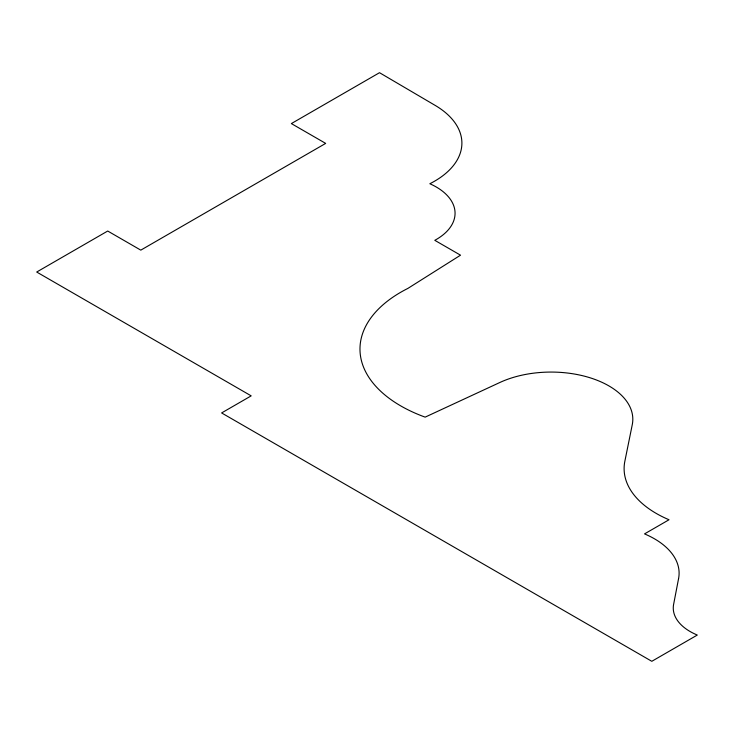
<?xml version="1.0" encoding="UTF-8"?>
<svg xmlns="http://www.w3.org/2000/svg" width="734" height="734" viewBox="0 0 734 734"><rect width="100%" height="100%" fill="white"/><g stroke="black" fill="none" stroke-linecap="round" stroke-linejoin="round"><path stroke-width="1.1" d="M678.583 578.539L673.619 604.357A57.564 33.232 0 0 0 697.3 635.048L651.81 661.306L221.613 412.939L251.184 395.865L36.7 272.03L107.715 231.026L140.8 250.138L325.676 143.396L291.361 123.587L379.515 72.694L435.179 105.402A93.236 53.83 0 0 1 429.84 183.739A64.39 37.177 0 0 1 434.794 240.321L460.53 255.184L407.884 288.407A139.194 80.364 0 0 0 425.151 417.132L499.845 382.497A81.722 47.178 0 0 1 590.613 377.955A81.722 47.178 0 0 1 632.258 424.738L624.854 461.255A109.779 63.381 0 0 0 669.023 519.755L644.535 533.893A84.227 48.627 0 0 1 678.583 578.539"/></g></svg>
